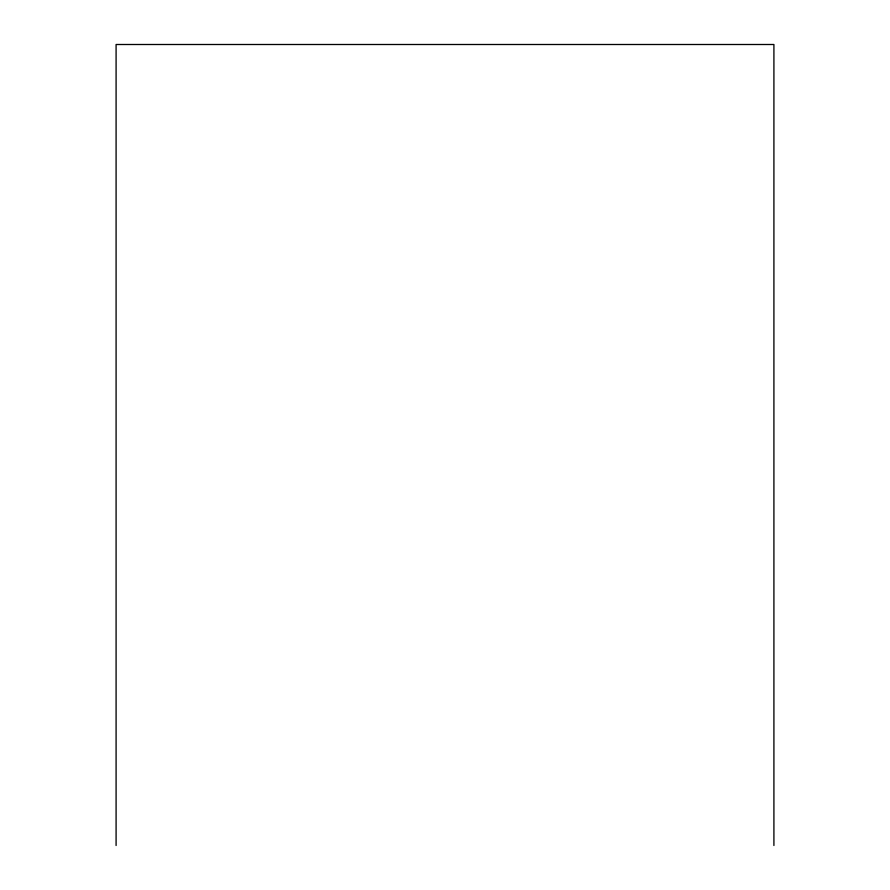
<?xml version="1.0" encoding="UTF-8"?>
<svg xmlns="http://www.w3.org/2000/svg" width="890" height="890" viewBox="0 0 890 890"><rect width="100%" height="100%" fill="white"/><g stroke="black" fill="none" stroke-linecap="round" stroke-linejoin="round"><path stroke-width="1.33" d="M773.911 845.5L773.911 44.5L116.089 44.5L116.089 845.5"/></g></svg>
